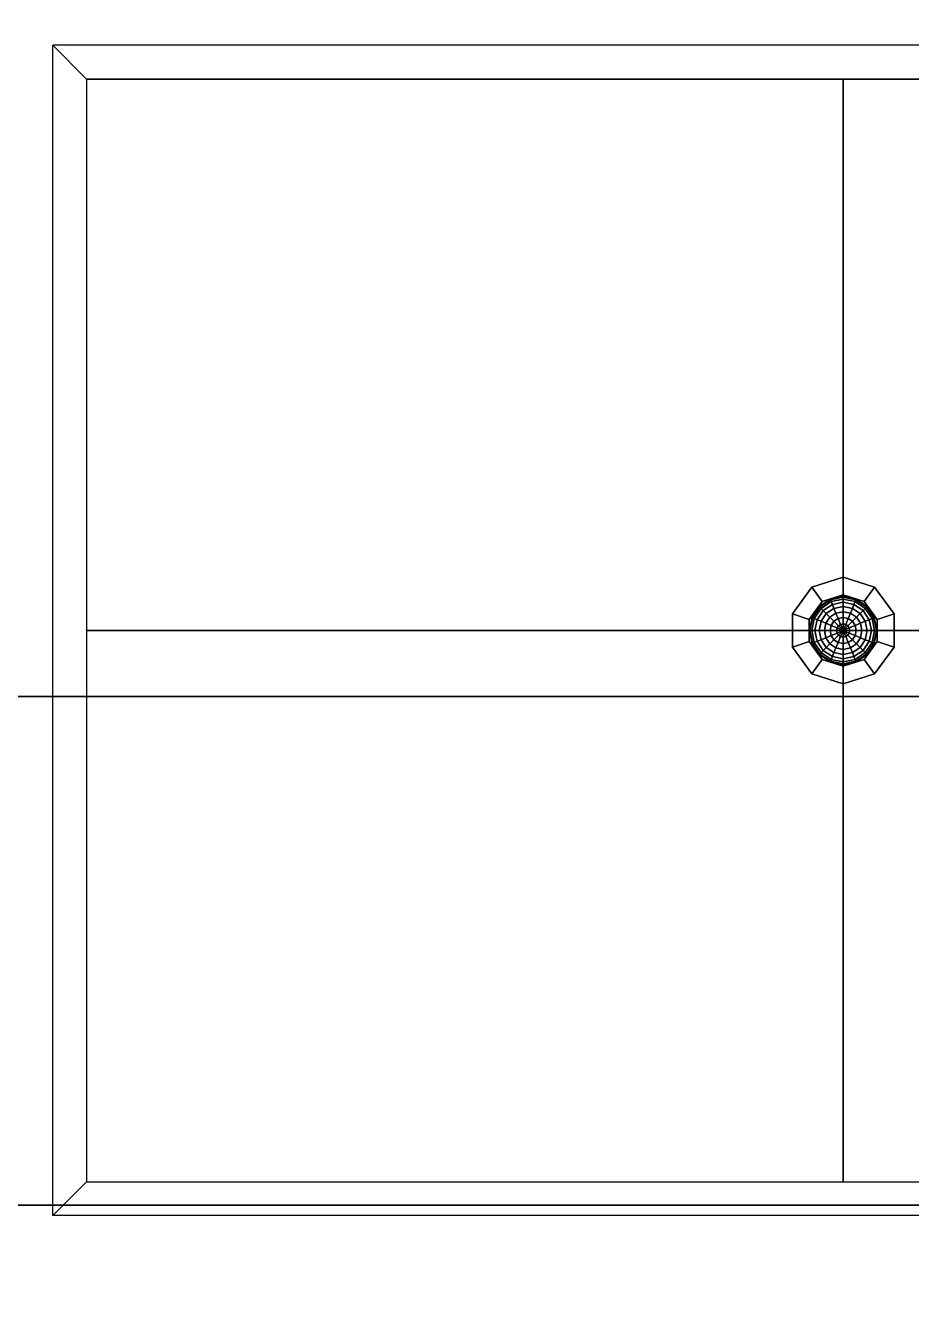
# Model space of a CAD drawing. Header units: millimetres. Extents: x -11 to 11, y -5.8 to 5.8.
# Drawn here: x 4.432 to 5.739, y -0.143 to 1.727 of the extents above; entities that cross this region are included whole.
import ezdxf

# ---------------------------------------------------------------- set-up
doc = ezdxf.new("R2010")
doc.units = ezdxf.units.MM
for name, color, linetype in [('controsoffitto', 254, 'Continuous'), ('copertura', 8, 'Continuous'), ('cromato', 251, 'Continuous'), ('lampada', 7, 'Continuous'), ('pavimento', 7, 'Continuous'), ('rolf', 254, 'Continuous')]:
    doc.layers.add(name, color=color, linetype=linetype)

msp = doc.modelspace()

# ---------------------------------------------------------------- linework, layer by layer
at = {"layer": 'controsoffitto'}
for points in [[(4.4725, 1.6973, 2.7), (4.5225, 1.6473, 2.6), (8.9856, 1.6473, 2.6), (9.0356, 1.6973, 2.7)], [(4.4725, 1.6973, 2.7), (4.5225, 1.6473, 2.6), (4.5225, 0.0219, 2.6), (4.4725, -0.0281, 2.7)], [(4.4725, 1.6973, 5.725), (4.5225, 1.6473, 5.625), (8.9856, 1.6473, 5.625), (9.0356, 1.6973, 5.725)], [(4.4725, 1.6973, 5.725), (4.5225, 1.6473, 5.625), (4.5225, 0.0219, 5.625), (4.4725, -0.0281, 5.725)], [(5.6382, 1.6473, 2.6), (4.5225, 1.6473, 2.6), (4.5225, 0.8346, 2.6), (5.6382, 0.8346, 2.6)], [(5.6382, 1.6473, 5.625), (4.5225, 1.6473, 5.625), (4.5225, 0.8346, 5.625), (5.6382, 0.8346, 5.625)], [(6.754, 1.6473, 2.6), (5.6382, 1.6473, 2.6), (5.6382, 0.8346, 2.6), (6.754, 0.8346, 2.6)], [(6.754, 1.6473, 5.625), (5.6382, 1.6473, 5.625), (5.6382, 0.8346, 5.625), (6.754, 0.8346, 5.625)], [(5.6382, 0.8346, 2.6), (4.5225, 0.8346, 2.6), (4.5225, 0.0219, 2.6), (5.6382, 0.0219, 2.6)], [(5.6382, 0.8346, 5.625), (4.5225, 0.8346, 5.625), (4.5225, 0.0219, 5.625), (5.6382, 0.0219, 5.625)], [(6.754, 0.8346, 2.6), (5.6382, 0.8346, 2.6), (5.6382, 0.0219, 2.6), (6.754, 0.0219, 2.6)], [(6.754, 0.8346, 5.625), (5.6382, 0.8346, 5.625), (5.6382, 0.0219, 5.625), (6.754, 0.0219, 5.625)], [(4.4725, -0.0281, 2.7), (4.5225, 0.0219, 2.6), (8.9856, 0.0219, 2.6), (9.0356, -0.0281, 2.7)], [(4.4725, -0.0281, 5.725), (4.5225, 0.0219, 5.625), (8.9856, 0.0219, 5.625), (9.0356, -0.0281, 5.725)]]:
    msp.add_3dface(points, dxfattribs=at)
at = {"layer": 'copertura'}
for points in [[(0, 4.2375, 6.3), (0, -0.0125, 6.3), (11, -0.0125, 6.3), (11, 4.2375, 6.3)], [(0, -0.0125, 6.3), (0, -4.2625, 6.3), (11, -4.2625, 6.3), (11, -0.0125, 6.3)]]:
    msp.add_3dface(points, dxfattribs=at)
at = {"layer": 'cromato'}
for points in [[(5.6074, 0.8771, 2.6), (5.5919, 0.8984, 2.6), (5.5633, 0.8589, 2.6), (5.5883, 0.8508, 2.6)], [(5.5883, 0.8508, 2.575), (5.5633, 0.8589, 2.575), (5.5919, 0.8984, 2.575), (5.6074, 0.8771, 2.575)], [(5.5633, 0.8589, 2.6), (5.5919, 0.8984, 2.6), (5.5919, 0.8984, 2.575), (5.5633, 0.8589, 2.575)], [(5.6074, 0.8771, 5.625), (5.5919, 0.8984, 5.625), (5.5633, 0.8589, 5.625), (5.5883, 0.8508, 5.625)], [(5.5883, 0.8508, 5.6), (5.5633, 0.8589, 5.6), (5.5919, 0.8984, 5.6), (5.6074, 0.8771, 5.6)], [(5.5633, 0.8589, 5.625), (5.5919, 0.8984, 5.625), (5.5919, 0.8984, 5.6), (5.5633, 0.8589, 5.6)], [(5.6383, 0.8871, 2.6), (5.6383, 0.9134, 2.6), (5.5919, 0.8984, 2.6), (5.6074, 0.8771, 2.6)], [(5.6074, 0.8771, 2.575), (5.5919, 0.8984, 2.575), (5.6383, 0.9134, 2.575), (5.6383, 0.8871, 2.575)], [(5.5919, 0.8984, 2.6), (5.6383, 0.9134, 2.6), (5.6383, 0.9134, 2.575), (5.5919, 0.8984, 2.575)], [(5.6383, 0.8871, 5.625), (5.6383, 0.9134, 5.625), (5.5919, 0.8984, 5.625), (5.6074, 0.8771, 5.625)], [(5.6074, 0.8771, 5.6), (5.5919, 0.8984, 5.6), (5.6383, 0.9134, 5.6), (5.6383, 0.8871, 5.6)], [(5.5919, 0.8984, 5.625), (5.6383, 0.9134, 5.625), (5.6383, 0.9134, 5.6), (5.5919, 0.8984, 5.6)], [(5.6074, 0.8771, 2.6), (5.5919, 0.8984, 2.6), (5.5919, 0.8984, 2.575), (5.6074, 0.8771, 2.575)], [(5.5919, 0.8984, 2.6), (5.6074, 0.8771, 2.6), (5.6074, 0.8771, 2.575), (5.5919, 0.8984, 2.575)], [(5.6074, 0.8771, 5.625), (5.5919, 0.8984, 5.625), (5.5919, 0.8984, 5.6), (5.6074, 0.8771, 5.6)], [(5.5919, 0.8984, 5.625), (5.6074, 0.8771, 5.625), (5.6074, 0.8771, 5.6), (5.5919, 0.8984, 5.6)], [(5.6692, 0.8771, 2.6), (5.6846, 0.8984, 2.6), (5.6383, 0.9134, 2.6), (5.6383, 0.8871, 2.6)], [(5.6383, 0.8871, 2.575), (5.6383, 0.9134, 2.575), (5.6846, 0.8984, 2.575), (5.6692, 0.8771, 2.575)], [(5.6383, 0.8871, 2.6), (5.6383, 0.9134, 2.6), (5.6383, 0.9134, 2.575), (5.6383, 0.8871, 2.575)], [(5.6383, 0.9134, 2.6), (5.6846, 0.8984, 2.6), (5.6846, 0.8984, 2.575), (5.6383, 0.9134, 2.575)], [(5.6383, 0.9134, 2.6), (5.6383, 0.8871, 2.6), (5.6383, 0.8871, 2.575), (5.6383, 0.9134, 2.575)], [(5.6692, 0.8771, 5.625), (5.6846, 0.8984, 5.625), (5.6383, 0.9134, 5.625), (5.6383, 0.8871, 5.625)], [(5.6383, 0.8871, 5.6), (5.6383, 0.9134, 5.6), (5.6846, 0.8984, 5.6), (5.6692, 0.8771, 5.6)], [(5.6383, 0.8871, 5.625), (5.6383, 0.9134, 5.625), (5.6383, 0.9134, 5.6), (5.6383, 0.8871, 5.6)], [(5.6383, 0.9134, 5.625), (5.6846, 0.8984, 5.625), (5.6846, 0.8984, 5.6), (5.6383, 0.9134, 5.6)], [(5.6383, 0.9134, 5.625), (5.6383, 0.8871, 5.625), (5.6383, 0.8871, 5.6), (5.6383, 0.9134, 5.6)], [(5.6846, 0.8984, 2.6), (5.6692, 0.8771, 2.6), (5.6692, 0.8771, 2.575), (5.6846, 0.8984, 2.575)], [(5.6883, 0.8508, 2.6), (5.7133, 0.8589, 2.6), (5.6846, 0.8984, 2.6), (5.6692, 0.8771, 2.6)], [(5.6692, 0.8771, 2.575), (5.6846, 0.8984, 2.575), (5.7133, 0.8589, 2.575), (5.6883, 0.8508, 2.575)], [(5.6692, 0.8771, 2.6), (5.6846, 0.8984, 2.6), (5.6846, 0.8984, 2.575), (5.6692, 0.8771, 2.575)], [(5.6846, 0.8984, 5.625), (5.6692, 0.8771, 5.625), (5.6692, 0.8771, 5.6), (5.6846, 0.8984, 5.6)], [(5.6883, 0.8508, 5.625), (5.7133, 0.8589, 5.625), (5.6846, 0.8984, 5.625), (5.6692, 0.8771, 5.625)], [(5.6692, 0.8771, 5.6), (5.6846, 0.8984, 5.6), (5.7133, 0.8589, 5.6), (5.6883, 0.8508, 5.6)], [(5.6692, 0.8771, 5.625), (5.6846, 0.8984, 5.625), (5.6846, 0.8984, 5.6), (5.6692, 0.8771, 5.6)], [(5.6846, 0.8984, 2.6), (5.7133, 0.8589, 2.6), (5.7133, 0.8589, 2.575), (5.6846, 0.8984, 2.575)], [(5.6846, 0.8984, 5.625), (5.7133, 0.8589, 5.625), (5.7133, 0.8589, 5.6), (5.6846, 0.8984, 5.6)], [(5.6383, 0.8871, 2.575), (5.6074, 0.8771, 2.575), (5.6074, 0.8771, 2.6), (5.6383, 0.8871, 2.6)], [(5.6383, 0.8871, 5.6), (5.6074, 0.8771, 5.6), (5.6074, 0.8771, 5.625), (5.6383, 0.8871, 5.625)], [(5.6692, 0.8771, 2.575), (5.6383, 0.8871, 2.575), (5.6383, 0.8871, 2.6), (5.6692, 0.8771, 2.6)], [(5.6692, 0.8771, 5.6), (5.6383, 0.8871, 5.6), (5.6383, 0.8871, 5.625), (5.6692, 0.8771, 5.625)], [(5.6074, 0.8771, 2.575), (5.5883, 0.8508, 2.575), (5.5883, 0.8508, 2.6), (5.6074, 0.8771, 2.6)], [(5.6074, 0.8771, 5.6), (5.5883, 0.8508, 5.6), (5.5883, 0.8508, 5.625), (5.6074, 0.8771, 5.625)], [(5.6883, 0.8508, 2.575), (5.6692, 0.8771, 2.575), (5.6692, 0.8771, 2.6), (5.6883, 0.8508, 2.6)], [(5.6883, 0.8508, 5.6), (5.6692, 0.8771, 5.6), (5.6692, 0.8771, 5.625), (5.6883, 0.8508, 5.625)], [(5.5883, 0.8508, 2.6), (5.5633, 0.8589, 2.6), (5.5633, 0.8589, 2.575), (5.5883, 0.8508, 2.575)], [(5.5883, 0.8183, 2.6), (5.5633, 0.8102, 2.6), (5.5633, 0.8589, 2.6), (5.5883, 0.8508, 2.6)], [(5.5883, 0.8508, 2.575), (5.5633, 0.8589, 2.575), (5.5633, 0.8102, 2.575), (5.5883, 0.8183, 2.575)], [(5.5883, 0.8508, 2.6), (5.5633, 0.8589, 2.6), (5.5633, 0.8589, 2.575), (5.5883, 0.8508, 2.575)], [(5.5633, 0.8589, 2.6), (5.5633, 0.8102, 2.6), (5.5633, 0.8102, 2.575), (5.5633, 0.8589, 2.575)], [(5.5883, 0.8508, 5.625), (5.5633, 0.8589, 5.625), (5.5633, 0.8589, 5.6), (5.5883, 0.8508, 5.6)], [(5.5883, 0.8183, 5.625), (5.5633, 0.8102, 5.625), (5.5633, 0.8589, 5.625), (5.5883, 0.8508, 5.625)], [(5.5883, 0.8508, 5.6), (5.5633, 0.8589, 5.6), (5.5633, 0.8102, 5.6), (5.5883, 0.8183, 5.6)], [(5.5883, 0.8508, 5.625), (5.5633, 0.8589, 5.625), (5.5633, 0.8589, 5.6), (5.5883, 0.8508, 5.6)], [(5.5633, 0.8589, 5.625), (5.5633, 0.8102, 5.625), (5.5633, 0.8102, 5.6), (5.5633, 0.8589, 5.6)], [(5.5883, 0.8183, 2.575), (5.5883, 0.8508, 2.575), (5.5883, 0.8508, 2.6), (5.5883, 0.8183, 2.6)], [(5.5883, 0.8183, 5.6), (5.5883, 0.8508, 5.6), (5.5883, 0.8508, 5.625), (5.5883, 0.8183, 5.625)], [(5.6883, 0.8183, 2.6), (5.7133, 0.8102, 2.6), (5.7133, 0.8589, 2.6), (5.6883, 0.8508, 2.6)], [(5.6883, 0.8508, 2.575), (5.7133, 0.8589, 2.575), (5.7133, 0.8102, 2.575), (5.6883, 0.8183, 2.575)], [(5.6883, 0.8508, 2.6), (5.7133, 0.8589, 2.6), (5.7133, 0.8589, 2.575), (5.6883, 0.8508, 2.575)], [(5.7133, 0.8589, 2.6), (5.6883, 0.8508, 2.6), (5.6883, 0.8508, 2.575), (5.7133, 0.8589, 2.575)], [(5.6883, 0.8183, 5.625), (5.7133, 0.8102, 5.625), (5.7133, 0.8589, 5.625), (5.6883, 0.8508, 5.625)], [(5.6883, 0.8508, 5.6), (5.7133, 0.8589, 5.6), (5.7133, 0.8102, 5.6), (5.6883, 0.8183, 5.6)], [(5.6883, 0.8508, 5.625), (5.7133, 0.8589, 5.625), (5.7133, 0.8589, 5.6), (5.6883, 0.8508, 5.6)], [(5.7133, 0.8589, 5.625), (5.6883, 0.8508, 5.625), (5.6883, 0.8508, 5.6), (5.7133, 0.8589, 5.6)], [(5.6883, 0.8183, 2.575), (5.6883, 0.8508, 2.575), (5.6883, 0.8508, 2.6), (5.6883, 0.8183, 2.6)], [(5.6883, 0.8183, 5.6), (5.6883, 0.8508, 5.6), (5.6883, 0.8508, 5.625), (5.6883, 0.8183, 5.625)], [(5.7133, 0.8589, 2.6), (5.7133, 0.8102, 2.6), (5.7133, 0.8102, 2.575), (5.7133, 0.8589, 2.575)], [(5.7133, 0.8589, 5.625), (5.7133, 0.8102, 5.625), (5.7133, 0.8102, 5.6), (5.7133, 0.8589, 5.6)], [(5.5633, 0.8102, 2.6), (5.5883, 0.8183, 2.6), (5.5883, 0.8183, 2.575), (5.5633, 0.8102, 2.575)], [(5.6074, 0.792, 2.6), (5.5919, 0.7708, 2.6), (5.5633, 0.8102, 2.6), (5.5883, 0.8183, 2.6)], [(5.5883, 0.8183, 2.575), (5.5633, 0.8102, 2.575), (5.5919, 0.7708, 2.575), (5.6074, 0.792, 2.575)], [(5.5883, 0.8183, 2.6), (5.5633, 0.8102, 2.6), (5.5633, 0.8102, 2.575), (5.5883, 0.8183, 2.575)], [(5.5633, 0.8102, 5.625), (5.5883, 0.8183, 5.625), (5.5883, 0.8183, 5.6), (5.5633, 0.8102, 5.6)], [(5.6074, 0.792, 5.625), (5.5919, 0.7708, 5.625), (5.5633, 0.8102, 5.625), (5.5883, 0.8183, 5.625)], [(5.5883, 0.8183, 5.6), (5.5633, 0.8102, 5.6), (5.5919, 0.7708, 5.6), (5.6074, 0.792, 5.6)], [(5.5883, 0.8183, 5.625), (5.5633, 0.8102, 5.625), (5.5633, 0.8102, 5.6), (5.5883, 0.8183, 5.6)], [(5.5633, 0.8102, 2.6), (5.5919, 0.7708, 2.6), (5.5919, 0.7708, 2.575), (5.5633, 0.8102, 2.575)], [(5.5633, 0.8102, 5.625), (5.5919, 0.7708, 5.625), (5.5919, 0.7708, 5.6), (5.5633, 0.8102, 5.6)], [(5.6074, 0.792, 2.575), (5.5883, 0.8183, 2.575), (5.5883, 0.8183, 2.6), (5.6074, 0.792, 2.6)], [(5.6074, 0.792, 5.6), (5.5883, 0.8183, 5.6), (5.5883, 0.8183, 5.625), (5.6074, 0.792, 5.625)], [(5.6883, 0.8183, 2.6), (5.7133, 0.8102, 2.6), (5.6846, 0.7708, 2.6), (5.6692, 0.792, 2.6)], [(5.6692, 0.792, 2.575), (5.6846, 0.7708, 2.575), (5.7133, 0.8102, 2.575), (5.6883, 0.8183, 2.575)], [(5.6883, 0.8183, 2.575), (5.6692, 0.792, 2.575), (5.6692, 0.792, 2.6), (5.6883, 0.8183, 2.6)], [(5.6883, 0.8183, 5.625), (5.7133, 0.8102, 5.625), (5.6846, 0.7708, 5.625), (5.6692, 0.792, 5.625)], [(5.6692, 0.792, 5.6), (5.6846, 0.7708, 5.6), (5.7133, 0.8102, 5.6), (5.6883, 0.8183, 5.6)], [(5.6883, 0.8183, 5.6), (5.6692, 0.792, 5.6), (5.6692, 0.792, 5.625), (5.6883, 0.8183, 5.625)], [(5.6846, 0.7708, 2.6), (5.7133, 0.8102, 2.6), (5.7133, 0.8102, 2.575), (5.6846, 0.7708, 2.575)], [(5.6846, 0.7708, 5.625), (5.7133, 0.8102, 5.625), (5.7133, 0.8102, 5.6), (5.6846, 0.7708, 5.6)], [(5.7133, 0.8102, 2.6), (5.6883, 0.8183, 2.6), (5.6883, 0.8183, 2.575), (5.7133, 0.8102, 2.575)], [(5.7133, 0.8102, 2.6), (5.6883, 0.8183, 2.6), (5.6883, 0.8183, 2.575), (5.7133, 0.8102, 2.575)], [(5.7133, 0.8102, 5.625), (5.6883, 0.8183, 5.625), (5.6883, 0.8183, 5.6), (5.7133, 0.8102, 5.6)], [(5.7133, 0.8102, 5.625), (5.6883, 0.8183, 5.625), (5.6883, 0.8183, 5.6), (5.7133, 0.8102, 5.6)], [(5.5919, 0.7708, 2.6), (5.6074, 0.792, 2.6), (5.6074, 0.792, 2.575), (5.5919, 0.7708, 2.575)], [(5.6383, 0.782, 2.6), (5.6383, 0.7557, 2.6), (5.5919, 0.7708, 2.6), (5.6074, 0.792, 2.6)], [(5.6074, 0.792, 2.575), (5.5919, 0.7708, 2.575), (5.6383, 0.7557, 2.575), (5.6383, 0.782, 2.575)], [(5.6074, 0.792, 2.6), (5.5919, 0.7708, 2.6), (5.5919, 0.7708, 2.575), (5.6074, 0.792, 2.575)], [(5.5919, 0.7708, 5.625), (5.6074, 0.792, 5.625), (5.6074, 0.792, 5.6), (5.5919, 0.7708, 5.6)], [(5.6383, 0.782, 5.625), (5.6383, 0.7557, 5.625), (5.5919, 0.7708, 5.625), (5.6074, 0.792, 5.625)], [(5.6074, 0.792, 5.6), (5.5919, 0.7708, 5.6), (5.6383, 0.7557, 5.6), (5.6383, 0.782, 5.6)], [(5.6074, 0.792, 5.625), (5.5919, 0.7708, 5.625), (5.5919, 0.7708, 5.6), (5.6074, 0.792, 5.6)], [(5.6383, 0.782, 2.575), (5.6074, 0.792, 2.575), (5.6074, 0.792, 2.6), (5.6383, 0.782, 2.6)], [(5.6383, 0.782, 5.6), (5.6074, 0.792, 5.6), (5.6074, 0.792, 5.625), (5.6383, 0.782, 5.625)], [(5.6692, 0.792, 2.6), (5.6846, 0.7708, 2.6), (5.6383, 0.7557, 2.6), (5.6383, 0.782, 2.6)], [(5.6383, 0.782, 2.575), (5.6383, 0.7557, 2.575), (5.6846, 0.7708, 2.575), (5.6692, 0.792, 2.575)], [(5.6692, 0.792, 2.575), (5.6383, 0.782, 2.575), (5.6383, 0.782, 2.6), (5.6692, 0.792, 2.6)], [(5.6692, 0.792, 5.625), (5.6846, 0.7708, 5.625), (5.6383, 0.7557, 5.625), (5.6383, 0.782, 5.625)], [(5.6383, 0.782, 5.6), (5.6383, 0.7557, 5.6), (5.6846, 0.7708, 5.6), (5.6692, 0.792, 5.6)], [(5.6692, 0.792, 5.6), (5.6383, 0.782, 5.6), (5.6383, 0.782, 5.625), (5.6692, 0.792, 5.625)], [(5.6846, 0.7708, 2.6), (5.6692, 0.792, 2.6), (5.6692, 0.792, 2.575), (5.6846, 0.7708, 2.575)], [(5.6692, 0.792, 2.6), (5.6846, 0.7708, 2.6), (5.6846, 0.7708, 2.575), (5.6692, 0.792, 2.575)], [(5.6846, 0.7708, 5.625), (5.6692, 0.792, 5.625), (5.6692, 0.792, 5.6), (5.6846, 0.7708, 5.6)], [(5.6692, 0.792, 5.625), (5.6846, 0.7708, 5.625), (5.6846, 0.7708, 5.6), (5.6692, 0.792, 5.6)], [(5.5919, 0.7708, 2.6), (5.6383, 0.7557, 2.6), (5.6383, 0.7557, 2.575), (5.5919, 0.7708, 2.575)], [(5.5919, 0.7708, 5.625), (5.6383, 0.7557, 5.625), (5.6383, 0.7557, 5.6), (5.5919, 0.7708, 5.6)], [(5.6383, 0.7557, 2.6), (5.6383, 0.782, 2.6), (5.6383, 0.782, 2.575), (5.6383, 0.7557, 2.575)], [(5.6383, 0.782, 2.6), (5.6383, 0.7557, 2.6), (5.6383, 0.7557, 2.575), (5.6383, 0.782, 2.575)], [(5.6383, 0.7557, 5.625), (5.6383, 0.782, 5.625), (5.6383, 0.782, 5.6), (5.6383, 0.7557, 5.6)], [(5.6383, 0.782, 5.625), (5.6383, 0.7557, 5.625), (5.6383, 0.7557, 5.6), (5.6383, 0.782, 5.6)], [(5.6383, 0.7557, 2.6), (5.6846, 0.7708, 2.6), (5.6846, 0.7708, 2.575), (5.6383, 0.7557, 2.575)], [(5.6383, 0.7557, 5.625), (5.6846, 0.7708, 5.625), (5.6846, 0.7708, 5.6), (5.6383, 0.7557, 5.6)]]:
    msp.add_3dface(points, dxfattribs=at)
at = {"layer": 'lampada'}
for points in [[(5.6036, 0.8692, 2.5652), (5.6195, 0.8799, 2.5652), (5.6191, 0.8808, 2.575), (5.6029, 0.8699, 2.575)], [(5.6036, 0.8692, 5.5902), (5.6195, 0.8799, 5.5902), (5.6191, 0.8808, 5.6), (5.6029, 0.8699, 5.6)], [(5.6056, 0.8672, 2.5559), (5.6206, 0.8772, 2.5559), (5.6195, 0.8799, 2.5652), (5.6036, 0.8692, 2.5652)], [(5.6056, 0.8672, 5.5809), (5.6206, 0.8772, 5.5809), (5.6195, 0.8799, 5.5902), (5.6036, 0.8692, 5.5902)], [(5.6195, 0.8799, 2.5652), (5.6383, 0.8836, 2.5652), (5.6383, 0.8846, 2.575), (5.6191, 0.8808, 2.575)], [(5.6195, 0.8799, 5.5902), (5.6383, 0.8836, 5.5902), (5.6383, 0.8846, 5.6), (5.6191, 0.8808, 5.6)], [(5.6206, 0.8772, 2.5559), (5.6383, 0.8808, 2.5559), (5.6383, 0.8836, 2.5652), (5.6195, 0.8799, 2.5652)], [(5.6206, 0.8772, 5.5809), (5.6383, 0.8808, 5.5809), (5.6383, 0.8836, 5.5902), (5.6195, 0.8799, 5.5902)], [(5.6224, 0.873, 2.5472), (5.6383, 0.8761, 2.5472), (5.6383, 0.8808, 2.5559), (5.6206, 0.8772, 2.5559)], [(5.6224, 0.873, 5.5722), (5.6383, 0.8761, 5.5722), (5.6383, 0.8808, 5.5809), (5.6206, 0.8772, 5.5809)], [(5.6383, 0.8836, 2.5652), (5.657, 0.8799, 2.5652), (5.6574, 0.8808, 2.575), (5.6383, 0.8846, 2.575)], [(5.6383, 0.8836, 5.5902), (5.657, 0.8799, 5.5902), (5.6574, 0.8808, 5.6), (5.6383, 0.8846, 5.6)], [(5.6383, 0.8808, 2.5559), (5.6559, 0.8772, 2.5559), (5.657, 0.8799, 2.5652), (5.6383, 0.8836, 2.5652)], [(5.6383, 0.8808, 5.5809), (5.6559, 0.8772, 5.5809), (5.657, 0.8799, 5.5902), (5.6383, 0.8836, 5.5902)], [(5.6383, 0.8761, 2.5472), (5.6542, 0.873, 2.5472), (5.6559, 0.8772, 2.5559), (5.6383, 0.8808, 2.5559)], [(5.6383, 0.8761, 5.5722), (5.6542, 0.873, 5.5722), (5.6559, 0.8772, 5.5809), (5.6383, 0.8808, 5.5809)], [(5.6559, 0.8772, 2.5559), (5.6709, 0.8672, 2.5559), (5.6729, 0.8692, 2.5652), (5.657, 0.8799, 2.5652)], [(5.6559, 0.8772, 5.5809), (5.6709, 0.8672, 5.5809), (5.6729, 0.8692, 5.5902), (5.657, 0.8799, 5.5902)], [(5.657, 0.8799, 2.5652), (5.6729, 0.8692, 2.5652), (5.6736, 0.8699, 2.575), (5.6574, 0.8808, 2.575)], [(5.657, 0.8799, 5.5902), (5.6729, 0.8692, 5.5902), (5.6736, 0.8699, 5.6), (5.6574, 0.8808, 5.6)], [(5.593, 0.8533, 2.5652), (5.6036, 0.8692, 2.5652), (5.6029, 0.8699, 2.575), (5.5921, 0.8537, 2.575)], [(5.593, 0.8533, 5.5902), (5.6036, 0.8692, 5.5902), (5.6029, 0.8699, 5.6), (5.5921, 0.8537, 5.6)], [(5.5956, 0.8522, 2.5559), (5.6056, 0.8672, 2.5559), (5.6036, 0.8692, 2.5652), (5.593, 0.8533, 2.5652)], [(5.5956, 0.8522, 5.5809), (5.6056, 0.8672, 5.5809), (5.6036, 0.8692, 5.5902), (5.593, 0.8533, 5.5902)], [(5.5999, 0.8505, 2.5472), (5.6089, 0.864, 2.5472), (5.6056, 0.8672, 2.5559), (5.5956, 0.8522, 2.5559)], [(5.5999, 0.8505, 5.5722), (5.6089, 0.864, 5.5722), (5.6056, 0.8672, 5.5809), (5.5956, 0.8522, 5.5809)], [(5.6056, 0.8481, 2.5396), (5.6133, 0.8596, 2.5396), (5.6089, 0.864, 2.5472), (5.5999, 0.8505, 2.5472)], [(5.6056, 0.8481, 5.5646), (5.6133, 0.8596, 5.5646), (5.6089, 0.864, 5.5722), (5.5999, 0.8505, 5.5722)], [(5.6089, 0.864, 2.5472), (5.6224, 0.873, 2.5472), (5.6206, 0.8772, 2.5559), (5.6056, 0.8672, 2.5559)], [(5.6089, 0.864, 5.5722), (5.6224, 0.873, 5.5722), (5.6206, 0.8772, 5.5809), (5.6056, 0.8672, 5.5809)], [(5.6133, 0.8596, 2.5396), (5.6247, 0.8672, 2.5396), (5.6224, 0.873, 2.5472), (5.6089, 0.864, 2.5472)], [(5.6133, 0.8596, 5.5646), (5.6247, 0.8672, 5.5646), (5.6224, 0.873, 5.5722), (5.6089, 0.864, 5.5722)], [(5.6186, 0.8542, 2.5334), (5.6276, 0.8602, 2.5334), (5.6247, 0.8672, 2.5396), (5.6133, 0.8596, 2.5396)], [(5.6186, 0.8542, 5.5584), (5.6276, 0.8602, 5.5584), (5.6247, 0.8672, 5.5646), (5.6133, 0.8596, 5.5646)], [(5.6247, 0.8481, 2.5288), (5.6309, 0.8522, 2.5288), (5.6276, 0.8602, 2.5334), (5.6186, 0.8542, 2.5334)], [(5.6247, 0.8481, 5.5538), (5.6309, 0.8522, 5.5538), (5.6276, 0.8602, 5.5584), (5.6186, 0.8542, 5.5584)], [(5.6247, 0.8672, 2.5396), (5.6383, 0.8699, 2.5396), (5.6383, 0.8761, 2.5472), (5.6224, 0.873, 2.5472)], [(5.6247, 0.8672, 5.5646), (5.6383, 0.8699, 5.5646), (5.6383, 0.8761, 5.5722), (5.6224, 0.873, 5.5722)], [(5.6276, 0.8602, 2.5334), (5.6383, 0.8623, 2.5334), (5.6383, 0.8699, 2.5396), (5.6247, 0.8672, 2.5396)], [(5.6276, 0.8602, 5.5584), (5.6383, 0.8623, 5.5584), (5.6383, 0.8699, 5.5646), (5.6247, 0.8672, 5.5646)], [(5.6309, 0.8522, 2.5288), (5.6383, 0.8537, 2.5288), (5.6383, 0.8623, 2.5334), (5.6276, 0.8602, 2.5334)], [(5.6309, 0.8522, 5.5538), (5.6383, 0.8537, 5.5538), (5.6383, 0.8623, 5.5584), (5.6276, 0.8602, 5.5584)], [(5.6383, 0.8699, 2.5396), (5.6518, 0.8672, 2.5396), (5.6542, 0.873, 2.5472), (5.6383, 0.8761, 2.5472)], [(5.6383, 0.8699, 5.5646), (5.6518, 0.8672, 5.5646), (5.6542, 0.873, 5.5722), (5.6383, 0.8761, 5.5722)], [(5.6383, 0.8623, 2.5334), (5.6489, 0.8602, 2.5334), (5.6518, 0.8672, 2.5396), (5.6383, 0.8699, 2.5396)], [(5.6383, 0.8623, 5.5584), (5.6489, 0.8602, 5.5584), (5.6518, 0.8672, 5.5646), (5.6383, 0.8699, 5.5646)], [(5.6383, 0.8537, 2.5288), (5.6456, 0.8522, 2.5288), (5.6489, 0.8602, 2.5334), (5.6383, 0.8623, 2.5334)], [(5.6383, 0.8537, 5.5538), (5.6456, 0.8522, 5.5538), (5.6489, 0.8602, 5.5584), (5.6383, 0.8623, 5.5584)], [(5.6456, 0.8522, 2.5288), (5.6518, 0.8481, 2.5288), (5.6579, 0.8542, 2.5334), (5.6489, 0.8602, 2.5334)], [(5.6456, 0.8522, 5.5538), (5.6518, 0.8481, 5.5538), (5.6579, 0.8542, 5.5584), (5.6489, 0.8602, 5.5584)], [(5.6489, 0.8602, 2.5334), (5.6579, 0.8542, 2.5334), (5.6633, 0.8596, 2.5396), (5.6518, 0.8672, 2.5396)], [(5.6489, 0.8602, 5.5584), (5.6579, 0.8542, 5.5584), (5.6633, 0.8596, 5.5646), (5.6518, 0.8672, 5.5646)], [(5.6518, 0.8672, 2.5396), (5.6633, 0.8596, 2.5396), (5.6677, 0.864, 2.5472), (5.6542, 0.873, 2.5472)], [(5.6518, 0.8672, 5.5646), (5.6633, 0.8596, 5.5646), (5.6677, 0.864, 5.5722), (5.6542, 0.873, 5.5722)], [(5.6542, 0.873, 2.5472), (5.6677, 0.864, 2.5472), (5.6709, 0.8672, 2.5559), (5.6559, 0.8772, 2.5559)], [(5.6542, 0.873, 5.5722), (5.6677, 0.864, 5.5722), (5.6709, 0.8672, 5.5809), (5.6559, 0.8772, 5.5809)], [(5.6633, 0.8596, 2.5396), (5.6709, 0.8481, 2.5396), (5.6767, 0.8505, 2.5472), (5.6677, 0.864, 2.5472)], [(5.6633, 0.8596, 5.5646), (5.6709, 0.8481, 5.5646), (5.6767, 0.8505, 5.5722), (5.6677, 0.864, 5.5722)], [(5.6677, 0.864, 2.5472), (5.6767, 0.8505, 2.5472), (5.6809, 0.8522, 2.5559), (5.6709, 0.8672, 2.5559)], [(5.6677, 0.864, 5.5722), (5.6767, 0.8505, 5.5722), (5.6809, 0.8522, 5.5809), (5.6709, 0.8672, 5.5809)], [(5.6709, 0.8672, 2.5559), (5.6809, 0.8522, 2.5559), (5.6836, 0.8533, 2.5652), (5.6729, 0.8692, 2.5652)], [(5.6709, 0.8672, 5.5809), (5.6809, 0.8522, 5.5809), (5.6836, 0.8533, 5.5902), (5.6729, 0.8692, 5.5902)], [(5.6729, 0.8692, 2.5652), (5.6836, 0.8533, 2.5652), (5.6845, 0.8537, 2.575), (5.6736, 0.8699, 2.575)], [(5.6729, 0.8692, 5.5902), (5.6836, 0.8533, 5.5902), (5.6845, 0.8537, 5.6), (5.6736, 0.8699, 5.6)], [(5.5892, 0.8346, 2.5652), (5.593, 0.8533, 2.5652), (5.5921, 0.8537, 2.575), (5.5883, 0.8346, 2.575)], [(5.5892, 0.8346, 5.5902), (5.593, 0.8533, 5.5902), (5.5921, 0.8537, 5.6), (5.5883, 0.8346, 5.6)], [(5.5921, 0.8346, 2.5559), (5.5956, 0.8522, 2.5559), (5.593, 0.8533, 2.5652), (5.5892, 0.8346, 2.5652)], [(5.5921, 0.8346, 5.5809), (5.5956, 0.8522, 5.5809), (5.593, 0.8533, 5.5902), (5.5892, 0.8346, 5.5902)], [(5.5967, 0.8346, 2.5472), (5.5999, 0.8505, 2.5472), (5.5956, 0.8522, 2.5559), (5.5921, 0.8346, 2.5559)], [(5.5967, 0.8346, 5.5722), (5.5999, 0.8505, 5.5722), (5.5956, 0.8522, 5.5809), (5.5921, 0.8346, 5.5809)], [(5.6029, 0.8346, 2.5396), (5.6056, 0.8481, 2.5396), (5.5999, 0.8505, 2.5472), (5.5967, 0.8346, 2.5472)], [(5.6029, 0.8346, 5.5646), (5.6056, 0.8481, 5.5646), (5.5999, 0.8505, 5.5722), (5.5967, 0.8346, 5.5722)], [(5.6105, 0.8346, 2.5334), (5.6126, 0.8452, 2.5334), (5.6056, 0.8481, 2.5396), (5.6029, 0.8346, 2.5396)], [(5.6105, 0.8346, 5.5584), (5.6126, 0.8452, 5.5584), (5.6056, 0.8481, 5.5646), (5.6029, 0.8346, 5.5646)], [(5.6126, 0.8452, 2.5334), (5.6186, 0.8542, 2.5334), (5.6133, 0.8596, 2.5396), (5.6056, 0.8481, 2.5396)], [(5.6126, 0.8452, 5.5584), (5.6186, 0.8542, 5.5584), (5.6133, 0.8596, 5.5646), (5.6056, 0.8481, 5.5646)], [(5.6191, 0.8346, 2.5288), (5.6206, 0.8419, 2.5288), (5.6126, 0.8452, 2.5334), (5.6105, 0.8346, 2.5334)], [(5.6191, 0.8346, 5.5538), (5.6206, 0.8419, 5.5538), (5.6126, 0.8452, 5.5584), (5.6105, 0.8346, 5.5584)], [(5.6206, 0.8419, 2.5288), (5.6247, 0.8481, 2.5288), (5.6186, 0.8542, 2.5334), (5.6126, 0.8452, 2.5334)], [(5.6206, 0.8419, 5.5538), (5.6247, 0.8481, 5.5538), (5.6186, 0.8542, 5.5584), (5.6126, 0.8452, 5.5584)], [(5.6285, 0.8346, 2.526), (5.6292, 0.8383, 2.526), (5.6206, 0.8419, 2.5288), (5.6191, 0.8346, 2.5288)], [(5.6285, 0.8346, 5.551), (5.6292, 0.8383, 5.551), (5.6206, 0.8419, 5.5538), (5.6191, 0.8346, 5.5538)], [(5.6292, 0.8383, 2.526), (5.6314, 0.8415, 2.526), (5.6247, 0.8481, 2.5288), (5.6206, 0.8419, 2.5288)], [(5.6292, 0.8383, 5.551), (5.6314, 0.8415, 5.551), (5.6247, 0.8481, 5.5538), (5.6206, 0.8419, 5.5538)], [(5.6314, 0.8415, 2.526), (5.6345, 0.8436, 2.526), (5.6309, 0.8522, 2.5288), (5.6247, 0.8481, 2.5288)], [(5.6314, 0.8415, 5.551), (5.6345, 0.8436, 5.551), (5.6309, 0.8522, 5.5538), (5.6247, 0.8481, 5.5538)], [(5.6383, 0.8346, 2.525), (5.6383, 0.8346, 2.525), (5.6314, 0.8415, 2.526), (5.6292, 0.8383, 2.526)], [(5.6383, 0.8346, 5.55), (5.6383, 0.8346, 5.55), (5.6314, 0.8415, 5.551), (5.6292, 0.8383, 5.551)], [(5.6345, 0.8436, 2.526), (5.6383, 0.8443, 2.526), (5.6383, 0.8537, 2.5288), (5.6309, 0.8522, 2.5288)], [(5.6345, 0.8436, 5.551), (5.6383, 0.8443, 5.551), (5.6383, 0.8537, 5.5538), (5.6309, 0.8522, 5.5538)], [(5.6383, 0.8346, 2.525), (5.6383, 0.8346, 2.525), (5.6345, 0.8436, 2.526), (5.6314, 0.8415, 2.526)], [(5.6383, 0.8346, 5.55), (5.6383, 0.8346, 5.55), (5.6345, 0.8436, 5.551), (5.6314, 0.8415, 5.551)], [(5.6383, 0.8346, 2.525), (5.6383, 0.8346, 2.525), (5.6383, 0.8443, 2.526), (5.6345, 0.8436, 2.526)], [(5.6383, 0.8346, 5.55), (5.6383, 0.8346, 5.55), (5.6383, 0.8443, 5.551), (5.6345, 0.8436, 5.551)], [(5.6383, 0.8443, 2.526), (5.642, 0.8436, 2.526), (5.6456, 0.8522, 2.5288), (5.6383, 0.8537, 2.5288)], [(5.6383, 0.8443, 5.551), (5.642, 0.8436, 5.551), (5.6456, 0.8522, 5.5538), (5.6383, 0.8537, 5.5538)], [(5.6383, 0.8346, 2.525), (5.6383, 0.8346, 2.525), (5.642, 0.8436, 2.526), (5.6383, 0.8443, 2.526)], [(5.6383, 0.8346, 5.55), (5.6383, 0.8346, 5.55), (5.642, 0.8436, 5.551), (5.6383, 0.8443, 5.551)], [(5.6383, 0.8346, 2.525), (5.6383, 0.8346, 2.525), (5.6452, 0.8415, 2.526), (5.642, 0.8436, 2.526)], [(5.6383, 0.8346, 5.55), (5.6383, 0.8346, 5.55), (5.6452, 0.8415, 5.551), (5.642, 0.8436, 5.551)], [(5.6383, 0.8346, 2.525), (5.6383, 0.8346, 2.525), (5.6473, 0.8383, 2.526), (5.6452, 0.8415, 2.526)], [(5.6383, 0.8346, 5.55), (5.6383, 0.8346, 5.55), (5.6473, 0.8383, 5.551), (5.6452, 0.8415, 5.551)], [(5.642, 0.8436, 2.526), (5.6452, 0.8415, 2.526), (5.6518, 0.8481, 2.5288), (5.6456, 0.8522, 2.5288)], [(5.642, 0.8436, 5.551), (5.6452, 0.8415, 5.551), (5.6518, 0.8481, 5.5538), (5.6456, 0.8522, 5.5538)], [(5.6452, 0.8415, 2.526), (5.6473, 0.8383, 2.526), (5.6559, 0.8419, 2.5288), (5.6518, 0.8481, 2.5288)], [(5.6452, 0.8415, 5.551), (5.6473, 0.8383, 5.551), (5.6559, 0.8419, 5.5538), (5.6518, 0.8481, 5.5538)], [(5.6473, 0.8383, 2.526), (5.648, 0.8346, 2.526), (5.6574, 0.8346, 2.5288), (5.6559, 0.8419, 2.5288)], [(5.6473, 0.8383, 5.551), (5.648, 0.8346, 5.551), (5.6574, 0.8346, 5.5538), (5.6559, 0.8419, 5.5538)], [(5.6518, 0.8481, 2.5288), (5.6559, 0.8419, 2.5288), (5.6639, 0.8452, 2.5334), (5.6579, 0.8542, 2.5334)], [(5.6518, 0.8481, 5.5538), (5.6559, 0.8419, 5.5538), (5.6639, 0.8452, 5.5584), (5.6579, 0.8542, 5.5584)], [(5.6559, 0.8419, 2.5288), (5.6574, 0.8346, 2.5288), (5.666, 0.8346, 2.5334), (5.6639, 0.8452, 2.5334)], [(5.6559, 0.8419, 5.5538), (5.6574, 0.8346, 5.5538), (5.666, 0.8346, 5.5584), (5.6639, 0.8452, 5.5584)], [(5.6579, 0.8542, 2.5334), (5.6639, 0.8452, 2.5334), (5.6709, 0.8481, 2.5396), (5.6633, 0.8596, 2.5396)], [(5.6579, 0.8542, 5.5584), (5.6639, 0.8452, 5.5584), (5.6709, 0.8481, 5.5646), (5.6633, 0.8596, 5.5646)], [(5.6639, 0.8452, 2.5334), (5.666, 0.8346, 2.5334), (5.6736, 0.8346, 2.5396), (5.6709, 0.8481, 2.5396)], [(5.6639, 0.8452, 5.5584), (5.666, 0.8346, 5.5584), (5.6736, 0.8346, 5.5646), (5.6709, 0.8481, 5.5646)], [(5.6709, 0.8481, 2.5396), (5.6736, 0.8346, 2.5396), (5.6798, 0.8346, 2.5472), (5.6767, 0.8505, 2.5472)], [(5.6709, 0.8481, 5.5646), (5.6736, 0.8346, 5.5646), (5.6798, 0.8346, 5.5722), (5.6767, 0.8505, 5.5722)], [(5.6767, 0.8505, 2.5472), (5.6798, 0.8346, 2.5472), (5.6845, 0.8346, 2.5559), (5.6809, 0.8522, 2.5559)], [(5.6767, 0.8505, 5.5722), (5.6798, 0.8346, 5.5722), (5.6845, 0.8346, 5.5809), (5.6809, 0.8522, 5.5809)], [(5.6809, 0.8522, 2.5559), (5.6845, 0.8346, 2.5559), (5.6873, 0.8346, 2.5652), (5.6836, 0.8533, 2.5652)], [(5.6809, 0.8522, 5.5809), (5.6845, 0.8346, 5.5809), (5.6873, 0.8346, 5.5902), (5.6836, 0.8533, 5.5902)], [(5.6836, 0.8533, 2.5652), (5.6873, 0.8346, 2.5652), (5.6883, 0.8346, 2.575), (5.6845, 0.8537, 2.575)], [(5.6836, 0.8533, 5.5902), (5.6873, 0.8346, 5.5902), (5.6883, 0.8346, 5.6), (5.6845, 0.8537, 5.6)], [(5.593, 0.8158, 2.5652), (5.5892, 0.8346, 2.5652), (5.5883, 0.8346, 2.575), (5.5921, 0.8154, 2.575)], [(5.593, 0.8158, 5.5902), (5.5892, 0.8346, 5.5902), (5.5883, 0.8346, 5.6), (5.5921, 0.8154, 5.6)], [(5.5956, 0.8169, 2.5559), (5.5921, 0.8346, 2.5559), (5.5892, 0.8346, 2.5652), (5.593, 0.8158, 2.5652)], [(5.5956, 0.8169, 5.5809), (5.5921, 0.8346, 5.5809), (5.5892, 0.8346, 5.5902), (5.593, 0.8158, 5.5902)], [(5.5999, 0.8187, 2.5472), (5.5967, 0.8346, 2.5472), (5.5921, 0.8346, 2.5559), (5.5956, 0.8169, 2.5559)], [(5.5999, 0.8187, 5.5722), (5.5967, 0.8346, 5.5722), (5.5921, 0.8346, 5.5809), (5.5956, 0.8169, 5.5809)], [(5.6056, 0.821, 2.5396), (5.6029, 0.8346, 2.5396), (5.5967, 0.8346, 2.5472), (5.5999, 0.8187, 2.5472)], [(5.6056, 0.821, 5.5646), (5.6029, 0.8346, 5.5646), (5.5967, 0.8346, 5.5722), (5.5999, 0.8187, 5.5722)], [(5.6126, 0.8239, 2.5334), (5.6105, 0.8346, 2.5334), (5.6029, 0.8346, 2.5396), (5.6056, 0.821, 2.5396)], [(5.6126, 0.8239, 5.5584), (5.6105, 0.8346, 5.5584), (5.6029, 0.8346, 5.5646), (5.6056, 0.821, 5.5646)], [(5.6186, 0.8149, 2.5334), (5.6126, 0.8239, 2.5334), (5.6056, 0.821, 2.5396), (5.6133, 0.8096, 2.5396)], [(5.6186, 0.8149, 5.5584), (5.6126, 0.8239, 5.5584), (5.6056, 0.821, 5.5646), (5.6133, 0.8096, 5.5646)], [(5.6206, 0.8272, 2.5288), (5.6191, 0.8346, 2.5288), (5.6105, 0.8346, 2.5334), (5.6126, 0.8239, 2.5334)], [(5.6206, 0.8272, 5.5538), (5.6191, 0.8346, 5.5538), (5.6105, 0.8346, 5.5584), (5.6126, 0.8239, 5.5584)], [(5.6247, 0.821, 2.5288), (5.6206, 0.8272, 2.5288), (5.6126, 0.8239, 2.5334), (5.6186, 0.8149, 2.5334)], [(5.6247, 0.821, 5.5538), (5.6206, 0.8272, 5.5538), (5.6126, 0.8239, 5.5584), (5.6186, 0.8149, 5.5584)], [(5.6292, 0.8308, 2.526), (5.6285, 0.8346, 2.526), (5.6191, 0.8346, 2.5288), (5.6206, 0.8272, 2.5288)], [(5.6292, 0.8308, 5.551), (5.6285, 0.8346, 5.551), (5.6191, 0.8346, 5.5538), (5.6206, 0.8272, 5.5538)], [(5.6314, 0.8277, 2.526), (5.6292, 0.8308, 2.526), (5.6206, 0.8272, 2.5288), (5.6247, 0.821, 2.5288)], [(5.6314, 0.8277, 5.551), (5.6292, 0.8308, 5.551), (5.6206, 0.8272, 5.5538), (5.6247, 0.821, 5.5538)], [(5.6345, 0.8256, 2.526), (5.6314, 0.8277, 2.526), (5.6247, 0.821, 2.5288), (5.6309, 0.8169, 2.5288)], [(5.6345, 0.8256, 5.551), (5.6314, 0.8277, 5.551), (5.6247, 0.821, 5.5538), (5.6309, 0.8169, 5.5538)], [(5.6383, 0.8346, 2.525), (5.6383, 0.8346, 2.525), (5.6292, 0.8383, 2.526), (5.6285, 0.8346, 2.526)], [(5.6383, 0.8346, 5.55), (5.6383, 0.8346, 5.55), (5.6292, 0.8383, 5.551), (5.6285, 0.8346, 5.551)], [(5.6383, 0.8346, 2.525), (5.6383, 0.8346, 2.525), (5.6285, 0.8346, 2.526), (5.6292, 0.8308, 2.526)], [(5.6383, 0.8346, 5.55), (5.6383, 0.8346, 5.55), (5.6285, 0.8346, 5.551), (5.6292, 0.8308, 5.551)], [(5.6383, 0.8346, 2.525), (5.6383, 0.8346, 2.525), (5.6292, 0.8308, 2.526), (5.6314, 0.8277, 2.526)], [(5.6383, 0.8346, 5.55), (5.6383, 0.8346, 5.55), (5.6292, 0.8308, 5.551), (5.6314, 0.8277, 5.551)], [(5.6383, 0.8248, 2.526), (5.6345, 0.8256, 2.526), (5.6309, 0.8169, 2.5288), (5.6383, 0.8154, 2.5288)], [(5.6383, 0.8248, 5.551), (5.6345, 0.8256, 5.551), (5.6309, 0.8169, 5.5538), (5.6383, 0.8154, 5.5538)], [(5.6383, 0.8346, 2.525), (5.6383, 0.8346, 2.525), (5.6314, 0.8277, 2.526), (5.6345, 0.8256, 2.526)], [(5.6383, 0.8346, 5.55), (5.6383, 0.8346, 5.55), (5.6314, 0.8277, 5.551), (5.6345, 0.8256, 5.551)], [(5.6383, 0.8346, 2.525), (5.6383, 0.8346, 2.525), (5.6345, 0.8256, 2.526), (5.6383, 0.8248, 2.526)], [(5.6383, 0.8346, 5.55), (5.6383, 0.8346, 5.55), (5.6345, 0.8256, 5.551), (5.6383, 0.8248, 5.551)], [(5.6383, 0.8346, 2.525), (5.6383, 0.8346, 2.525), (5.648, 0.8346, 2.526), (5.6473, 0.8383, 2.526)], [(5.6383, 0.8346, 5.55), (5.6383, 0.8346, 5.55), (5.648, 0.8346, 5.551), (5.6473, 0.8383, 5.551)], [(5.6383, 0.8346, 2.525), (5.6383, 0.8346, 2.525), (5.6473, 0.8308, 2.526), (5.648, 0.8346, 2.526)], [(5.6383, 0.8346, 2.525), (5.6383, 0.8346, 2.525), (5.6452, 0.8277, 2.526), (5.6473, 0.8308, 2.526)], [(5.6383, 0.8346, 2.525), (5.6383, 0.8346, 2.525), (5.642, 0.8256, 2.526), (5.6452, 0.8277, 2.526)], [(5.6383, 0.8346, 2.525), (5.6383, 0.8346, 2.525), (5.6383, 0.8248, 2.526), (5.642, 0.8256, 2.526)], [(5.6383, 0.8346, 5.55), (5.6383, 0.8346, 5.55), (5.6473, 0.8308, 5.551), (5.648, 0.8346, 5.551)], [(5.6383, 0.8346, 5.55), (5.6383, 0.8346, 5.55), (5.6452, 0.8277, 5.551), (5.6473, 0.8308, 5.551)], [(5.6383, 0.8346, 5.55), (5.6383, 0.8346, 5.55), (5.642, 0.8256, 5.551), (5.6452, 0.8277, 5.551)], [(5.6383, 0.8346, 5.55), (5.6383, 0.8346, 5.55), (5.6383, 0.8248, 5.551), (5.642, 0.8256, 5.551)], [(5.642, 0.8256, 2.526), (5.6383, 0.8248, 2.526), (5.6383, 0.8154, 2.5288), (5.6456, 0.8169, 2.5288)], [(5.642, 0.8256, 5.551), (5.6383, 0.8248, 5.551), (5.6383, 0.8154, 5.5538), (5.6456, 0.8169, 5.5538)], [(5.6452, 0.8277, 2.526), (5.642, 0.8256, 2.526), (5.6456, 0.8169, 2.5288), (5.6518, 0.821, 2.5288)], [(5.6452, 0.8277, 5.551), (5.642, 0.8256, 5.551), (5.6456, 0.8169, 5.5538), (5.6518, 0.821, 5.5538)], [(5.6473, 0.8308, 2.526), (5.6452, 0.8277, 2.526), (5.6518, 0.821, 2.5288), (5.6559, 0.8272, 2.5288)], [(5.6473, 0.8308, 5.551), (5.6452, 0.8277, 5.551), (5.6518, 0.821, 5.5538), (5.6559, 0.8272, 5.5538)], [(5.648, 0.8346, 2.526), (5.6473, 0.8308, 2.526), (5.6559, 0.8272, 2.5288), (5.6574, 0.8346, 2.5288)], [(5.648, 0.8346, 5.551), (5.6473, 0.8308, 5.551), (5.6559, 0.8272, 5.5538), (5.6574, 0.8346, 5.5538)], [(5.6559, 0.8272, 2.5288), (5.6518, 0.821, 2.5288), (5.6579, 0.8149, 2.5334), (5.6639, 0.8239, 2.5334)], [(5.6559, 0.8272, 5.5538), (5.6518, 0.821, 5.5538), (5.6579, 0.8149, 5.5584), (5.6639, 0.8239, 5.5584)], [(5.6574, 0.8346, 2.5288), (5.6559, 0.8272, 2.5288), (5.6639, 0.8239, 2.5334), (5.666, 0.8346, 2.5334)], [(5.6574, 0.8346, 5.5538), (5.6559, 0.8272, 5.5538), (5.6639, 0.8239, 5.5584), (5.666, 0.8346, 5.5584)], [(5.6639, 0.8239, 2.5334), (5.6579, 0.8149, 2.5334), (5.6633, 0.8096, 2.5396), (5.6709, 0.821, 2.5396)], [(5.6639, 0.8239, 5.5584), (5.6579, 0.8149, 5.5584), (5.6633, 0.8096, 5.5646), (5.6709, 0.821, 5.5646)], [(5.666, 0.8346, 2.5334), (5.6639, 0.8239, 2.5334), (5.6709, 0.821, 2.5396), (5.6736, 0.8346, 2.5396)], [(5.666, 0.8346, 5.5584), (5.6639, 0.8239, 5.5584), (5.6709, 0.821, 5.5646), (5.6736, 0.8346, 5.5646)], [(5.6736, 0.8346, 2.5396), (5.6709, 0.821, 2.5396), (5.6767, 0.8187, 2.5472), (5.6798, 0.8346, 2.5472)], [(5.6736, 0.8346, 5.5646), (5.6709, 0.821, 5.5646), (5.6767, 0.8187, 5.5722), (5.6798, 0.8346, 5.5722)], [(5.6798, 0.8346, 2.5472), (5.6767, 0.8187, 2.5472), (5.6809, 0.8169, 2.5559), (5.6845, 0.8346, 2.5559)], [(5.6798, 0.8346, 5.5722), (5.6767, 0.8187, 5.5722), (5.6809, 0.8169, 5.5809), (5.6845, 0.8346, 5.5809)], [(5.6845, 0.8346, 2.5559), (5.6809, 0.8169, 2.5559), (5.6836, 0.8158, 2.5652), (5.6873, 0.8346, 2.5652)], [(5.6845, 0.8346, 5.5809), (5.6809, 0.8169, 5.5809), (5.6836, 0.8158, 5.5902), (5.6873, 0.8346, 5.5902)], [(5.6873, 0.8346, 2.5652), (5.6836, 0.8158, 2.5652), (5.6845, 0.8154, 2.575), (5.6883, 0.8346, 2.575)], [(5.6873, 0.8346, 5.5902), (5.6836, 0.8158, 5.5902), (5.6845, 0.8154, 5.6), (5.6883, 0.8346, 5.6)], [(5.6036, 0.7999, 2.5652), (5.593, 0.8158, 2.5652), (5.5921, 0.8154, 2.575), (5.6029, 0.7992, 2.575)], [(5.6036, 0.7999, 5.5902), (5.593, 0.8158, 5.5902), (5.5921, 0.8154, 5.6), (5.6029, 0.7992, 5.6)], [(5.6056, 0.8019, 2.5559), (5.5956, 0.8169, 2.5559), (5.593, 0.8158, 2.5652), (5.6036, 0.7999, 2.5652)], [(5.6056, 0.8019, 5.5809), (5.5956, 0.8169, 5.5809), (5.593, 0.8158, 5.5902), (5.6036, 0.7999, 5.5902)], [(5.6089, 0.8052, 2.5472), (5.5999, 0.8187, 2.5472), (5.5956, 0.8169, 2.5559), (5.6056, 0.8019, 2.5559)], [(5.6089, 0.8052, 5.5722), (5.5999, 0.8187, 5.5722), (5.5956, 0.8169, 5.5809), (5.6056, 0.8019, 5.5809)], [(5.6133, 0.8096, 2.5396), (5.6056, 0.821, 2.5396), (5.5999, 0.8187, 2.5472), (5.6089, 0.8052, 2.5472)], [(5.6133, 0.8096, 5.5646), (5.6056, 0.821, 5.5646), (5.5999, 0.8187, 5.5722), (5.6089, 0.8052, 5.5722)], [(5.6224, 0.7962, 2.5472), (5.6089, 0.8052, 2.5472), (5.6056, 0.8019, 2.5559), (5.6206, 0.7919, 2.5559)], [(5.6224, 0.7962, 5.5722), (5.6089, 0.8052, 5.5722), (5.6056, 0.8019, 5.5809), (5.6206, 0.7919, 5.5809)], [(5.6247, 0.8019, 2.5396), (5.6133, 0.8096, 2.5396), (5.6089, 0.8052, 2.5472), (5.6224, 0.7962, 2.5472)], [(5.6247, 0.8019, 5.5646), (5.6133, 0.8096, 5.5646), (5.6089, 0.8052, 5.5722), (5.6224, 0.7962, 5.5722)], [(5.6276, 0.8089, 2.5334), (5.6186, 0.8149, 2.5334), (5.6133, 0.8096, 2.5396), (5.6247, 0.8019, 2.5396)], [(5.6276, 0.8089, 5.5584), (5.6186, 0.8149, 5.5584), (5.6133, 0.8096, 5.5646), (5.6247, 0.8019, 5.5646)], [(5.6309, 0.8169, 2.5288), (5.6247, 0.821, 2.5288), (5.6186, 0.8149, 2.5334), (5.6276, 0.8089, 2.5334)], [(5.6309, 0.8169, 5.5538), (5.6247, 0.821, 5.5538), (5.6186, 0.8149, 5.5584), (5.6276, 0.8089, 5.5584)], [(5.6383, 0.8068, 2.5334), (5.6276, 0.8089, 2.5334), (5.6247, 0.8019, 2.5396), (5.6383, 0.7992, 2.5396)], [(5.6383, 0.8068, 5.5584), (5.6276, 0.8089, 5.5584), (5.6247, 0.8019, 5.5646), (5.6383, 0.7992, 5.5646)], [(5.6383, 0.8154, 2.5288), (5.6309, 0.8169, 2.5288), (5.6276, 0.8089, 2.5334), (5.6383, 0.8068, 2.5334)], [(5.6383, 0.8154, 5.5538), (5.6309, 0.8169, 5.5538), (5.6276, 0.8089, 5.5584), (5.6383, 0.8068, 5.5584)], [(5.6456, 0.8169, 2.5288), (5.6383, 0.8154, 2.5288), (5.6383, 0.8068, 2.5334), (5.6489, 0.8089, 2.5334)], [(5.6456, 0.8169, 5.5538), (5.6383, 0.8154, 5.5538), (5.6383, 0.8068, 5.5584), (5.6489, 0.8089, 5.5584)], [(5.6489, 0.8089, 2.5334), (5.6383, 0.8068, 2.5334), (5.6383, 0.7992, 2.5396), (5.6518, 0.8019, 2.5396)], [(5.6489, 0.8089, 5.5584), (5.6383, 0.8068, 5.5584), (5.6383, 0.7992, 5.5646), (5.6518, 0.8019, 5.5646)], [(5.6518, 0.821, 2.5288), (5.6456, 0.8169, 2.5288), (5.6489, 0.8089, 2.5334), (5.6579, 0.8149, 2.5334)], [(5.6518, 0.821, 5.5538), (5.6456, 0.8169, 5.5538), (5.6489, 0.8089, 5.5584), (5.6579, 0.8149, 5.5584)], [(5.6579, 0.8149, 2.5334), (5.6489, 0.8089, 2.5334), (5.6518, 0.8019, 2.5396), (5.6633, 0.8096, 2.5396)], [(5.6579, 0.8149, 5.5584), (5.6489, 0.8089, 5.5584), (5.6518, 0.8019, 5.5646), (5.6633, 0.8096, 5.5646)], [(5.6633, 0.8096, 2.5396), (5.6518, 0.8019, 2.5396), (5.6542, 0.7962, 2.5472), (5.6677, 0.8052, 2.5472)], [(5.6633, 0.8096, 5.5646), (5.6518, 0.8019, 5.5646), (5.6542, 0.7962, 5.5722), (5.6677, 0.8052, 5.5722)], [(5.6677, 0.8052, 2.5472), (5.6542, 0.7962, 2.5472), (5.6559, 0.7919, 2.5559), (5.6709, 0.8019, 2.5559)], [(5.6677, 0.8052, 5.5722), (5.6542, 0.7962, 5.5722), (5.6559, 0.7919, 5.5809), (5.6709, 0.8019, 5.5809)], [(5.6709, 0.821, 2.5396), (5.6633, 0.8096, 2.5396), (5.6677, 0.8052, 2.5472), (5.6767, 0.8187, 2.5472)], [(5.6709, 0.821, 5.5646), (5.6633, 0.8096, 5.5646), (5.6677, 0.8052, 5.5722), (5.6767, 0.8187, 5.5722)], [(5.6767, 0.8187, 2.5472), (5.6677, 0.8052, 2.5472), (5.6709, 0.8019, 2.5559), (5.6809, 0.8169, 2.5559)], [(5.6767, 0.8187, 5.5722), (5.6677, 0.8052, 5.5722), (5.6709, 0.8019, 5.5809), (5.6809, 0.8169, 5.5809)], [(5.6809, 0.8169, 2.5559), (5.6709, 0.8019, 2.5559), (5.6729, 0.7999, 2.5652), (5.6836, 0.8158, 2.5652)], [(5.6809, 0.8169, 5.5809), (5.6709, 0.8019, 5.5809), (5.6729, 0.7999, 5.5902), (5.6836, 0.8158, 5.5902)], [(5.6836, 0.8158, 2.5652), (5.6729, 0.7999, 2.5652), (5.6736, 0.7992, 2.575), (5.6845, 0.8154, 2.575)], [(5.6836, 0.8158, 5.5902), (5.6729, 0.7999, 5.5902), (5.6736, 0.7992, 5.6), (5.6845, 0.8154, 5.6)], [(5.6195, 0.7893, 2.5652), (5.6036, 0.7999, 2.5652), (5.6029, 0.7992, 2.575), (5.6191, 0.7884, 2.575)], [(5.6195, 0.7893, 5.5902), (5.6036, 0.7999, 5.5902), (5.6029, 0.7992, 5.6), (5.6191, 0.7884, 5.6)], [(5.6206, 0.7919, 2.5559), (5.6056, 0.8019, 2.5559), (5.6036, 0.7999, 2.5652), (5.6195, 0.7893, 2.5652)], [(5.6206, 0.7919, 5.5809), (5.6056, 0.8019, 5.5809), (5.6036, 0.7999, 5.5902), (5.6195, 0.7893, 5.5902)], [(5.6383, 0.7855, 2.5652), (5.6195, 0.7893, 2.5652), (5.6191, 0.7884, 2.575), (5.6383, 0.7846, 2.575)], [(5.6383, 0.7855, 5.5902), (5.6195, 0.7893, 5.5902), (5.6191, 0.7884, 5.6), (5.6383, 0.7846, 5.6)], [(5.6383, 0.7884, 2.5559), (5.6206, 0.7919, 2.5559), (5.6195, 0.7893, 2.5652), (5.6383, 0.7855, 2.5652)], [(5.6383, 0.7884, 5.5809), (5.6206, 0.7919, 5.5809), (5.6195, 0.7893, 5.5902), (5.6383, 0.7855, 5.5902)], [(5.6383, 0.793, 2.5472), (5.6224, 0.7962, 2.5472), (5.6206, 0.7919, 2.5559), (5.6383, 0.7884, 2.5559)], [(5.6383, 0.793, 5.5722), (5.6224, 0.7962, 5.5722), (5.6206, 0.7919, 5.5809), (5.6383, 0.7884, 5.5809)], [(5.6383, 0.7992, 2.5396), (5.6247, 0.8019, 2.5396), (5.6224, 0.7962, 2.5472), (5.6383, 0.793, 2.5472)], [(5.6383, 0.7992, 5.5646), (5.6247, 0.8019, 5.5646), (5.6224, 0.7962, 5.5722), (5.6383, 0.793, 5.5722)], [(5.6518, 0.8019, 2.5396), (5.6383, 0.7992, 2.5396), (5.6383, 0.793, 2.5472), (5.6542, 0.7962, 2.5472)], [(5.6518, 0.8019, 5.5646), (5.6383, 0.7992, 5.5646), (5.6383, 0.793, 5.5722), (5.6542, 0.7962, 5.5722)], [(5.6542, 0.7962, 2.5472), (5.6383, 0.793, 2.5472), (5.6383, 0.7884, 2.5559), (5.6559, 0.7919, 2.5559)], [(5.6542, 0.7962, 5.5722), (5.6383, 0.793, 5.5722), (5.6383, 0.7884, 5.5809), (5.6559, 0.7919, 5.5809)], [(5.6559, 0.7919, 2.5559), (5.6383, 0.7884, 2.5559), (5.6383, 0.7855, 2.5652), (5.657, 0.7893, 2.5652)], [(5.6559, 0.7919, 5.5809), (5.6383, 0.7884, 5.5809), (5.6383, 0.7855, 5.5902), (5.657, 0.7893, 5.5902)], [(5.657, 0.7893, 2.5652), (5.6383, 0.7855, 2.5652), (5.6383, 0.7846, 2.575), (5.6574, 0.7884, 2.575)], [(5.657, 0.7893, 5.5902), (5.6383, 0.7855, 5.5902), (5.6383, 0.7846, 5.6), (5.6574, 0.7884, 5.6)], [(5.6709, 0.8019, 2.5559), (5.6559, 0.7919, 2.5559), (5.657, 0.7893, 2.5652), (5.6729, 0.7999, 2.5652)], [(5.6709, 0.8019, 5.5809), (5.6559, 0.7919, 5.5809), (5.657, 0.7893, 5.5902), (5.6729, 0.7999, 5.5902)], [(5.6729, 0.7999, 2.5652), (5.657, 0.7893, 2.5652), (5.6574, 0.7884, 2.575), (5.6736, 0.7992, 2.575)], [(5.6729, 0.7999, 5.5902), (5.657, 0.7893, 5.5902), (5.6574, 0.7884, 5.6), (5.6736, 0.7992, 5.6)]]:
    msp.add_3dface(points, dxfattribs=at)
at = {"layer": 'pavimento'}
for points in [[(3.3, 3.2375), (3.3, 0.7375), (7, 0.7375), (7, 3.2375)], [(3.3, 3.2375, 3), (3.3, 0.7375, 3), (7, 0.7375, 3), (7, 3.2375, 3)], [(3.3, 0.7375), (3.3, -1.7625), (7, -1.7625), (7, 0.7375)], [(3.3, 0.7375, 3), (3.3, -1.7625, 3), (7, -1.7625, 3), (7, 0.7375, 3)]]:
    msp.add_3dface(points, dxfattribs=at)
at = {"layer": 'rolf'}
for points in [[(0, 4.2375, 5.8), (0, -0.0125, 5.8), (10.7, -0.0125, 5.8), (10.7, 4.2375, 5.8)], [(7, 3.2375, 2.7), (7, 0.7375, 2.7), (3.3, 0.7375, 2.7), (3.3, 3.2375, 2.7)], [(7, 0.7375, 2.7), (7, -1.7625, 2.7), (3.3, -1.7625, 2.7), (3.3, 0.7375, 2.7)], [(0, -0.0125, 5.8), (0, -4.2625, 5.8), (10.7, -4.2625, 5.8), (10.7, -0.0125, 5.8)]]:
    msp.add_3dface(points, dxfattribs=at)

doc.saveas('drawing.dxf')
